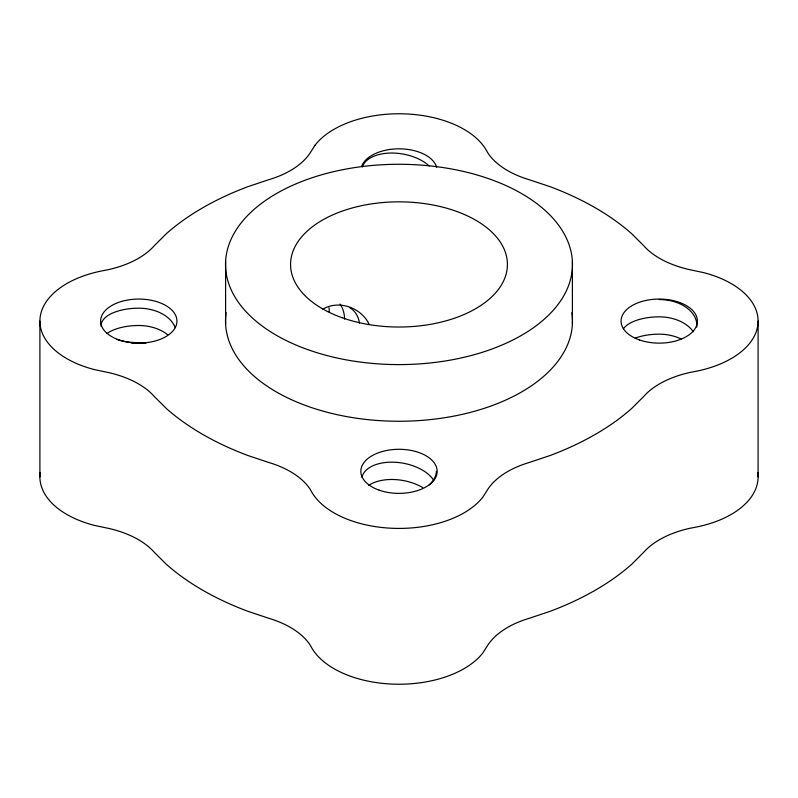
<?xml version="1.0" encoding="UTF-8"?>
<svg xmlns="http://www.w3.org/2000/svg" width="798" height="798" viewBox="0 0 798 798"><rect width="100%" height="100%" fill="white"/><g stroke="black" fill="none" stroke-linecap="round" stroke-linejoin="round"><path stroke-width="1.2" d="M322.961 309.105C339.15 299.549 361.564 307.888 369.274 324.557M758.1 321.095L758.1 476.905M572.395 261.295L572.395 324.237M225.605 261.295L225.605 324.237M39.9 321.095L39.9 476.905M757.781 472.466A91.94 53.087 0 0 1 694.569 527.388L689.881 528.286A86.743 50.075 0 0 0 643.677 552.306L631.787 564.186A277.564 160.248 0 0 1 550.171 611.298L529.583 618.191A86.743 50.075 0 0 0 487.987 644.864L482.999 652.734A91.94 53.087 0 0 1 394.192 684.155A91.94 53.087 0 0 1 311.559 647.547L310.003 644.844A86.743 50.084 0 0 0 268.407 618.171L247.829 611.298A277.564 160.248 0 0 1 166.213 564.186L154.283 552.296A86.743 50.075 0 0 0 108.079 528.276L94.443 525.403A91.94 53.087 0 0 1 40.219 472.466M571.867 312.716A173.475 100.159 0 0 1 399 421.254A173.475 100.159 0 0 1 226.133 312.716M361.694 166.203A38.164 22.035 0 0 1 399.928 148.827A38.164 22.035 0 0 1 436.656 167.261M340.088 304.058A54.733 31.441 -53 0 1 344.596 319.12M349.644 307.619A54.733 31.441 -53 0 1 359.519 323.09M329.015 307.699A54.733 31.441 -53 0 1 329.195 311.948M361.953 477.304A37.725 21.566 9.8 0 1 394.332 462.212A37.725 21.566 9.8 0 1 433.713 480.336M436.356 471.339A37.725 21.566 -9.8 0 1 429.204 484.925M368.796 485.364A37.725 21.566 9.8 0 1 422.8 487.648M138.782 342.671A37.725 17.247 0 0 1 116.678 339.369M101.216 326.502A37.725 17.247 0 0 1 138.782 308.178A37.725 25.885 0 0 1 175.231 327.639M138.782 325.504A37.725 25.885 0 0 1 167.77 334.891M107.022 333.494A37.725 17.247 0 0 1 138.782 325.494M145.825 343.28A37.725 25.885 0 0 0 138.782 342.811A37.725 17.247 0 0 0 131.74 343.11M362.322 166.872A37.725 21.566 9.8 0 1 390.87 153.036A37.725 21.566 9.8 0 1 429.204 165.924M623.428 328.746A37.725 17.247 0 0 1 659.218 316.836A37.725 25.885 0 0 1 693.263 331.709M659.218 299.539A37.725 25.885 0 0 1 696.784 327.05M681.322 339.11A37.725 25.885 0 0 0 659.218 334.153A37.725 17.247 0 0 0 635.248 338.113M315.001 145.266L310.013 153.136A86.743 50.075 0 0 1 268.417 179.809L247.829 186.702A277.564 160.248 0 0 0 166.213 233.814L154.323 245.694A86.743 50.084 0 0 1 108.119 269.714L103.431 270.612A91.94 53.087 0 0 0 40.03 318.312A91.94 53.087 0 0 0 94.443 369.594L108.079 372.466A86.743 50.075 0 0 1 154.283 396.486L166.213 408.377A277.564 160.248 0 0 0 247.829 455.488L268.407 462.361A86.743 50.084 0 0 1 310.003 489.034L311.559 491.738A91.94 53.087 0 0 0 394.192 528.346A91.94 53.087 0 0 0 482.999 496.925L487.987 489.054A86.743 50.075 0 0 1 529.583 462.381L550.171 455.488A277.564 160.248 0 0 0 631.787 408.377L643.677 396.496A86.743 50.075 0 0 1 689.881 372.476L694.569 371.579A91.94 53.087 0 0 0 757.97 323.868A91.94 53.087 0 0 0 703.557 272.597L689.921 269.724A86.743 50.075 0 0 1 643.717 245.704L631.787 233.814A277.564 160.248 0 0 0 550.171 186.702L529.593 179.829A86.743 50.084 0 0 1 487.997 153.156L486.441 150.453A91.94 53.087 0 0 0 403.808 113.845A91.94 53.087 0 0 0 315.001 145.266M307.589 349.564A173.475 100.159 0 0 0 572.395 267.579A173.475 100.159 0 0 0 317.025 176.168A173.475 100.159 0 0 0 307.589 349.564M639.338 339.908A38.164 22.035 0 0 0 697.372 321.634A38.164 22.035 0 0 0 640.944 301.754A38.164 22.035 0 0 0 639.338 339.908M118.902 339.908A38.164 22.035 0 0 0 176.937 321.634A38.164 22.035 0 0 0 120.508 301.754A38.164 22.035 0 0 0 118.902 339.908M379.12 490.142A38.164 22.035 0 0 0 437.154 471.867A38.164 22.035 0 0 0 380.726 451.987A38.164 22.035 0 0 0 379.12 490.142M341.863 317.634A108.428 62.593 0 0 0 507.368 266.402A108.428 62.593 0 0 0 347.768 209.266A108.428 62.593 0 0 0 341.863 317.634"/></g></svg>
